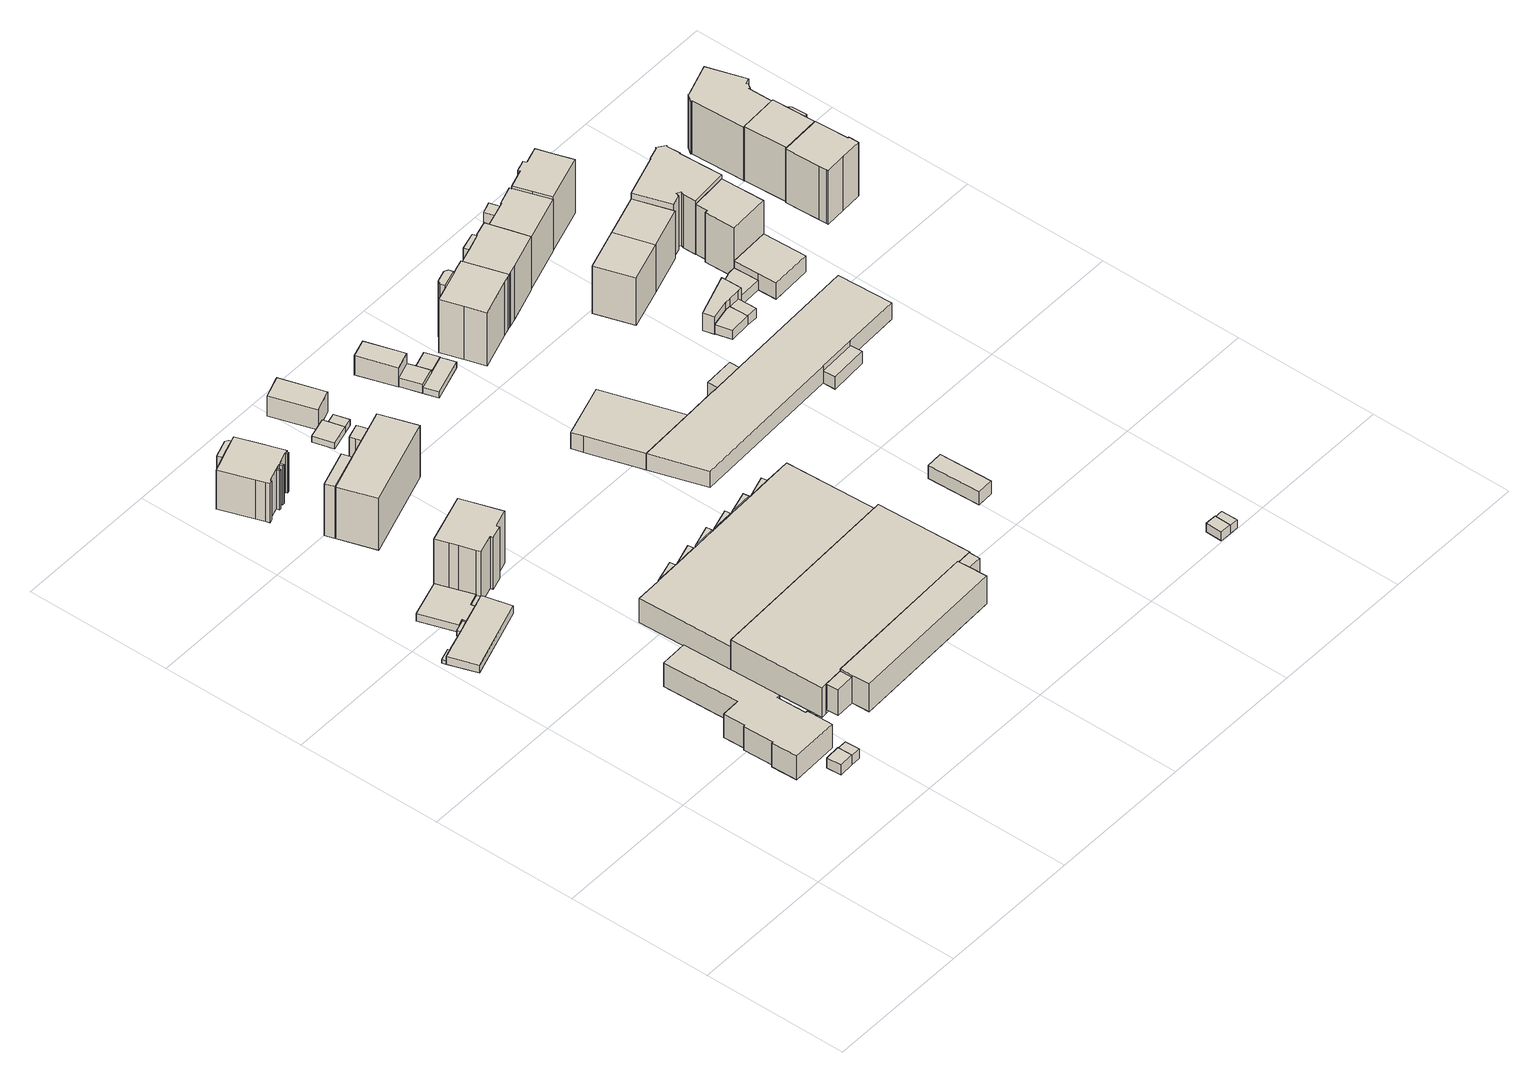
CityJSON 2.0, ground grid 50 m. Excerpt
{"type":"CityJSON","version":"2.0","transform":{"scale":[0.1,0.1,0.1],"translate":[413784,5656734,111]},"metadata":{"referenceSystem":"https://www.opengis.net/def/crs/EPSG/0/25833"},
"CityObjects":{
"building1":{"type":"Building","attributes":{"Dachtyp_tdc":"tdcHipAndGableRoof","Gemeindeschluessel":14612000,"Dachneigung":35.38,"QualitaetDacherkennung":92,"Geometrietyp2DReferenz":"3000","measuredHeight":4.83,"function":"31001_2000","roofType":"5000"},"geometry":[{"type":"Solid","lod":"1","boundaries":[[[[0,1,2,3]],[[4,5,6,7]],[[3,5,4,0]],[[2,6,5,3]],[[1,7,6,2]],[[0,4,7,1]]]]}]},
"building2":{"type":"Building","attributes":{"Dachtyp_tdc":"tdcHipRoof","Gemeindeschluessel":14612000,"Dachneigung":35.27,"QualitaetDacherkennung":67,"Geometrietyp2DReferenz":"3000","measuredHeight":4.49,"function":"31001_2000","roofType":"3200"},"geometry":[{"type":"Solid","lod":"1","boundaries":[[[[8,9,10,11]],[[12,13,14,15]],[[11,13,12,8]],[[10,14,13,11]],[[9,15,14,10]],[[8,12,15,9]]]]}]},
"building3":{"type":"Building","attributes":{"Dachtyp_tdc":"tdcFreeFormRoof","Gemeindeschluessel":14612000,"Dachneigung":10.75,"QualitaetDacherkennung":71,"Geometrietyp2DReferenz":"3000","measuredHeight":10.16,"function":"31001_2000","roofType":"5000"},"geometry":[{"type":"Solid","lod":"1","boundaries":[[[[16,17,18,19,20,21,22,23,24,25,26,27,28,29]],[[30,31,32,33,34,35,36,37,38,39,40,41,42,43]],[[29,31,30,16]],[[28,32,31,29]],[[27,33,32,28]],[[26,34,33,27]],[[25,35,34,26]],[[24,36,35,25]],[[23,37,36,24]],[[22,38,37,23]],[[21,39,38,22]],[[20,40,39,21]],[[19,41,40,20]],[[18,42,41,19]],[[17,43,42,18]],[[16,30,43,17]]]]}]},
"building4":{"type":"Building","attributes":{"Gemeindeschluessel":14612000,"Geometrietyp2DReferenz":"3000","function":"31001_9998","roofType":"9999"},"children":["building4-1","building4-2","building4-3","building4-4"]},
"building4-1":{"type":"BuildingPart","attributes":{"Dachtyp_tdc":"tdcFreeFormRoof","Dachneigung":72.22,"QualitaetDacherkennung":18,"Geometrietyp2DReferenz":"3000","measuredHeight":2.54,"roofType":"5000"},"parents":["building4"],"geometry":[{"type":"Solid","lod":"1","boundaries":[[[[44,45,46,47]],[[48,49,50,51]],[[47,49,48,44]],[[46,50,49,47]],[[45,51,50,46]],[[44,48,51,45]]]]}]},
"building4-2":{"type":"BuildingPart","attributes":{"Dachtyp_tdc":"tdcGableRoof","Dachneigung":16.95,"QualitaetDacherkennung":15,"Geometrietyp2DReferenz":"3000","measuredHeight":3,"roofType":"3100"},"parents":["building4"],"geometry":[{"type":"Solid","lod":"1","boundaries":[[[[52,53,54,55,56,57]],[[58,59,60,61,62,63]],[[57,59,58,52]],[[56,60,59,57]],[[55,61,60,56]],[[54,62,61,55]],[[53,63,62,54]],[[52,58,63,53]]]]}]},
"building4-3":{"type":"BuildingPart","attributes":{"Dachtyp_tdc":"tdcGableRoof","Dachneigung":52.43,"QualitaetDacherkennung":15,"Geometrietyp2DReferenz":"3000","measuredHeight":3.85,"roofType":"3100"},"parents":["building4"],"geometry":[{"type":"Solid","lod":"1","boundaries":[[[[64,65,66,67,68]],[[69,70,71,72,73]],[[68,70,69,64]],[[67,71,70,68]],[[66,72,71,67]],[[65,73,72,66]],[[64,69,73,65]]]]}]},
"building4-4":{"type":"BuildingPart","attributes":{"Dachtyp_tdc":"tdcPolyFlatRoof","Dachneigung":0,"QualitaetDacherkennung":11,"Geometrietyp2DReferenz":"3000","measuredHeight":3.01,"roofType":"1000"},"parents":["building4"],"geometry":[{"type":"Solid","lod":"1","boundaries":[[[[74,75,76,77,78,79,80,81,82]],[[72,59,63,83,84,85,48,51,73]],[[81,59,72,82]],[[80,63,59,81]],[[79,83,63,80]],[[78,84,83,79]],[[77,85,84,78]],[[76,48,85,77]],[[75,51,48,76]],[[74,73,51,75]],[[82,72,73,74]]]]}]},
"building5":{"type":"Building","attributes":{"Dachtyp_tdc":"tdcPolyFlatRoof","Gemeindeschluessel":14612000,"Dachneigung":0,"QualitaetDacherkennung":17,"Geometrietyp2DReferenz":"3000","measuredHeight":3,"function":"31001_9998","roofType":"1000"},"geometry":[{"type":"Solid","lod":"1","boundaries":[[[[86,87,88,89,90,91,92,93,94]],[[95,96,97,98,99,100,101,102,103]],[[94,96,95,86]],[[93,97,96,94]],[[92,98,97,93]],[[91,99,98,92]],[[90,100,99,91]],[[89,101,100,90]],[[88,102,101,89]],[[87,103,102,88]],[[86,95,103,87]]]]}]},
"building6":{"type":"Building","attributes":{"Dachtyp_tdc":"tdcCutGableRoof","Gemeindeschluessel":14612000,"Dachneigung":11.65,"QualitaetDacherkennung":54,"Geometrietyp2DReferenz":"3000","measuredHeight":22.18,"function":"31001_9998","roofType":"9999"},"geometry":[{"type":"Solid","lod":"1","boundaries":[[[[104,105,106,107,108,109,110,111,112,113,114,115,116,117]],[[101,118,119,120,121,122,123,124,125,126,127,102,128,129]],[[117,118,101,104]],[[116,119,118,117]],[[115,120,119,116]],[[114,121,120,115]],[[113,122,121,114]],[[112,123,122,113]],[[111,124,123,112]],[[110,125,124,111]],[[109,126,125,110]],[[108,127,126,109]],[[107,102,127,108]],[[106,128,102,107]],[[105,129,128,106]],[[104,101,129,105]]]]}]},
"building7":{"type":"Building","attributes":{"Dachtyp_tdc":"tdcGableRoof","Gemeindeschluessel":14612000,"Dachneigung":11.37,"QualitaetDacherkennung":91,"Geometrietyp2DReferenz":"3000","measuredHeight":16.26,"function":"31001_9998","roofType":"3100"},"geometry":[{"type":"Solid","lod":"1","boundaries":[[[[130,131,132,133,134,135,136,137,138,139,140,141,142,143,144,145,146,147,148,149,150,151,152,153,154]],[[155,156,157,158,159,160,161,162,163,164,165,166,167,168,169,170,171,172,173,174,175,176,177,178,179]],[[154,156,155,130]],[[153,157,156,154]],[[152,158,157,153]],[[151,159,158,152]],[[150,160,159,151]],[[149,161,160,150]],[[148,162,161,149]],[[147,163,162,148]],[[146,164,163,147]],[[145,165,164,146]],[[144,166,165,145]],[[143,167,166,144]],[[142,168,167,143]],[[141,169,168,142]],[[140,170,169,141]],[[139,171,170,140]],[[138,172,171,139]],[[137,173,172,138]],[[136,174,173,137]],[[135,175,174,136]],[[134,176,175,135]],[[133,177,176,134]],[[132,178,177,133]],[[131,179,178,132]],[[130,155,179,131]]]]}]},
"building8":{"type":"Building","attributes":{"Dachtyp_tdc":"tdcPolyFlatRoof","Gemeindeschluessel":14612000,"Dachneigung":0,"QualitaetDacherkennung":59,"Geometrietyp2DReferenz":"3000","measuredHeight":6.33,"function":"31001_9998","roofType":"1000"},"geometry":[{"type":"Solid","lod":"1","boundaries":[[[[180,181,182,183,184,185,186]],[[165,164,187,188,189,190,191]],[[186,164,165,180]],[[185,187,164,186]],[[184,188,187,185]],[[183,189,188,184]],[[182,190,189,183]],[[181,191,190,182]],[[180,165,191,181]]]]}]},
"building9":{"type":"Building","attributes":{"Gemeindeschluessel":14612000,"Geometrietyp2DReferenz":"3000","function":"31001_9998","roofType":"9999"},"children":["building9-1","building9-2","building9-3"]},
"building9-1":{"type":"BuildingPart","attributes":{"Dachtyp_tdc":"tdcGableRoof","Dachneigung":52.91,"QualitaetDacherkennung":18,"Geometrietyp2DReferenz":"3000","measuredHeight":20.61,"roofType":"3100"},"parents":["building9"],"geometry":[{"type":"Solid","lod":"1","boundaries":[[[[192,193,194,195,196,197]],[[198,199,200,201,202,203]],[[197,199,198,192]],[[196,200,199,197]],[[195,201,200,196]],[[194,202,201,195]],[[193,203,202,194]],[[192,198,203,193]]]]}]},
"building9-2":{"type":"BuildingPart","attributes":{"Dachtyp_tdc":"tdcGableRoof","Dachneigung":28.45,"QualitaetDacherkennung":61,"Geometrietyp2DReferenz":"3000","measuredHeight":22.49,"roofType":"3100"},"parents":["building9"],"geometry":[{"type":"Solid","lod":"1","boundaries":[[[[204,205,206,207]],[[208,209,210,211]],[[207,209,208,204]],[[206,210,209,207]],[[205,211,210,206]],[[204,208,211,205]]]]}]},
"building9-3":{"type":"BuildingPart","attributes":{"Dachtyp_tdc":"tdcHipAndGableRoof","Dachneigung":28.52,"QualitaetDacherkennung":67,"Geometrietyp2DReferenz":"3000","measuredHeight":22.49,"roofType":"5000"},"parents":["building9"],"geometry":[{"type":"Solid","lod":"1","boundaries":[[[[212,213,214,215,216,217,218,219]],[[203,220,221,222,223,208,211,198]],[[218,220,203,219]],[[217,221,220,218]],[[216,222,221,217]],[[215,223,222,216]],[[214,208,223,215]],[[213,211,208,214]],[[212,198,211,213]],[[219,203,198,212]]]]}]},
"building10":{"type":"Building","attributes":{"Gemeindeschluessel":14612000,"Geometrietyp2DReferenz":"3000","function":"31001_2000","roofType":"9999"},"children":["building10-1","building10-2","building10-3"]},
"building10-1":{"type":"BuildingPart","attributes":{"Dachtyp_tdc":"tdcPolyFlatRoof","Dachneigung":9.7,"QualitaetDacherkennung":65,"Geometrietyp2DReferenz":"3000","measuredHeight":10.49,"roofType":"2100"},"parents":["building10"],"geometry":[{"type":"Solid","lod":"1","boundaries":[[[[224,225,226,227]],[[228,229,230,231]],[[227,229,228,224]],[[226,230,229,227]],[[225,231,230,226]],[[224,228,231,225]]]]}]},
"building10-2":{"type":"BuildingPart","attributes":{"Dachtyp_tdc":"tdcPolyFlatRoof","Dachneigung":0,"QualitaetDacherkennung":52,"Geometrietyp2DReferenz":"3000","measuredHeight":10.83,"roofType":"1000"},"parents":["building10"],"geometry":[{"type":"Solid","lod":"1","boundaries":[[[[232,233,234,235,236,237]],[[230,238,239,240,241,231]],[[236,238,230,237]],[[235,239,238,236]],[[234,240,239,235]],[[233,241,240,234]],[[232,231,241,233]],[[237,230,231,232]]]]}]},
"building10-3":{"type":"BuildingPart","attributes":{"Dachtyp_tdc":"tdcPolyFlatRoof","Dachneigung":11.5,"QualitaetDacherkennung":61,"Geometrietyp2DReferenz":"3000","measuredHeight":10.57,"roofType":"2100"},"parents":["building10"],"geometry":[{"type":"Solid","lod":"1","boundaries":[[[[242,243,244,245]],[[246,241,240,247]],[[245,241,246,242]],[[244,240,241,245]],[[243,247,240,244]],[[242,246,247,243]]]]}]},
"building11":{"type":"Building","attributes":{"Dachtyp_tdc":"tdcPolyFlatRoof","Gemeindeschluessel":14612000,"Dachneigung":0,"QualitaetDacherkennung":93,"Geometrietyp2DReferenz":"3000","measuredHeight":11.64,"function":"31001_2000","roofType":"1000"},"geometry":[{"type":"Solid","lod":"1","boundaries":[[[[248,249,250,251,242,245,225,224]],[[252,253,254,255,256,257,258,259]],[[224,253,252,248]],[[225,254,253,224]],[[245,255,254,225]],[[242,256,255,245]],[[251,257,256,242]],[[250,258,257,251]],[[249,259,258,250]],[[248,252,259,249]]]]}]},
"building12":{"type":"Building","attributes":{"Gemeindeschluessel":14612000,"Geometrietyp2DReferenz":"3000","function":"31001_2000","roofType":"9999"},"children":["building12-1","building12-2","building12-3","building12-4","building12-5","building12-6","building12-7"]},
"building12-1":{"type":"BuildingPart","attributes":{"Dachtyp_tdc":"tdcPolyFlatRoof","Dachneigung":0,"QualitaetDacherkennung":89,"Geometrietyp2DReferenz":"3000","measuredHeight":9.49,"roofType":"1000"},"parents":["building12"],"geometry":[{"type":"Solid","lod":"1","boundaries":[[[[260,261,262,263,264,265,266,267,268,269,270,271,272,273,274,275,276,277,278]],[[279,280,281,282,283,284,285,286,287,288,289,290,291,292,293,294,295,296,297]],[[278,279,297,260]],[[277,280,279,278]],[[276,281,280,277]],[[275,282,281,276]],[[274,283,282,275]],[[273,284,283,274]],[[272,285,284,273]],[[271,286,285,272]],[[270,287,286,271]],[[269,288,287,270]],[[268,289,288,269]],[[267,290,289,268]],[[266,291,290,267]],[[265,292,291,266]],[[264,293,292,265]],[[263,294,293,264]],[[262,295,294,263]],[[261,296,295,262]],[[260,297,296,261]]]]}]},
"building12-2":{"type":"BuildingPart","attributes":{"Dachtyp_tdc":"tdcPolyFlatRoof","Dachneigung":0,"QualitaetDacherkennung":43,"Geometrietyp2DReferenz":"3000","measuredHeight":9.54,"roofType":"1000"},"parents":["building12"],"geometry":[{"type":"Solid","lod":"1","boundaries":[[[[298,299,300]],[[295,301,296]],[[300,301,295,298]],[[299,296,301,300]],[[298,295,296,299]]]]}]},
"building12-3":{"type":"BuildingPart","attributes":{"Dachtyp_tdc":"tdcFreeFormRoof","Dachneigung":44.78,"QualitaetDacherkennung":20,"Geometrietyp2DReferenz":"3000","measuredHeight":10.39,"roofType":"5000"},"parents":["building12"],"geometry":[{"type":"Solid","lod":"1","boundaries":[[[[302,303,304]],[[305,287,286]],[[304,305,286,302]],[[303,287,305,304]],[[302,286,287,303]]]]}]},
"building12-4":{"type":"BuildingPart","attributes":{"Dachtyp_tdc":"tdcPolyFlatRoof","Dachneigung":0,"QualitaetDacherkennung":41,"Geometrietyp2DReferenz":"3000","measuredHeight":9.54,"roofType":"1000"},"parents":["building12"],"geometry":[{"type":"Solid","lod":"1","boundaries":[[[[306,307,308]],[[297,309,279]],[[307,309,297,308]],[[306,279,309,307]],[[308,297,279,306]]]]}]},
"building12-5":{"type":"BuildingPart","attributes":{"Dachtyp_tdc":"tdcFreeFormRoof","Dachneigung":48.42,"QualitaetDacherkennung":23,"Geometrietyp2DReferenz":"3000","measuredHeight":10.38,"roofType":"5000"},"parents":["building12"],"geometry":[{"type":"Solid","lod":"1","boundaries":[[[[310,311,312]],[[284,313,285]],[[312,313,284,310]],[[311,285,313,312]],[[310,284,285,311]]]]}]},
"building12-6":{"type":"BuildingPart","attributes":{"Dachtyp_tdc":"tdcFreeFormRoof","Dachneigung":62.34,"QualitaetDacherkennung":27,"Geometrietyp2DReferenz":"3000","measuredHeight":10.38,"roofType":"5000"},"parents":["building12"],"geometry":[{"type":"Solid","lod":"1","boundaries":[[[[314,315,316]],[[317,289,288]],[[316,317,288,314]],[[315,289,317,316]],[[314,288,289,315]]]]}]},
"building12-7":{"type":"BuildingPart","attributes":{"Dachtyp_tdc":"tdcFreeFormRoof","Dachneigung":44.6,"QualitaetDacherkennung":16,"Geometrietyp2DReferenz":"3000","measuredHeight":10.36,"roofType":"5000"},"parents":["building12"],"geometry":[{"type":"Solid","lod":"1","boundaries":[[[[318,319,320]],[[282,281,321]],[[320,281,282,318]],[[319,321,281,320]],[[318,282,321,319]]]]}]},
"building13":{"type":"Building","attributes":{"Dachtyp_tdc":"tdcPolyFlatRoof","Gemeindeschluessel":14612000,"Dachneigung":0,"QualitaetDacherkennung":82,"Geometrietyp2DReferenz":"3000","measuredHeight":2.45,"function":"31001_9998","roofType":"1000"},"geometry":[{"type":"Solid","lod":"1","boundaries":[[[[322,323,324,325,326]],[[327,328,329,330,331]],[[326,328,327,322]],[[325,329,328,326]],[[324,330,329,325]],[[323,331,330,324]],[[322,327,331,323]]]]}]},
"building14":{"type":"Building","attributes":{"Dachtyp_tdc":"tdcPolyFlatRoof","Gemeindeschluessel":14612000,"Dachneigung":0,"QualitaetDacherkennung":94,"Geometrietyp2DReferenz":"3000","measuredHeight":2.28,"function":"31001_9998","roofType":"1000"},"geometry":[{"type":"Solid","lod":"1","boundaries":[[[[332,333,334,335]],[[336,337,338,339]],[[335,337,336,332]],[[334,338,337,335]],[[333,339,338,334]],[[332,336,339,333]]]]}]},
"building15":{"type":"Building","attributes":{"Dachtyp_tdc":"tdcGableRoof","Gemeindeschluessel":14612000,"Dachneigung":10.91,"QualitaetDacherkennung":74,"Geometrietyp2DReferenz":"3000","measuredHeight":2.48,"function":"31001_9998","roofType":"3100"},"geometry":[{"type":"Solid","lod":"1","boundaries":[[[[340,341,342,343]],[[344,345,346,347]],[[343,345,344,340]],[[342,346,345,343]],[[341,347,346,342]],[[340,344,347,341]]]]}]},
"building16":{"type":"Building","attributes":{"Dachtyp_tdc":"tdcPolyFlatRoof","Gemeindeschluessel":14612000,"Dachneigung":3.79,"QualitaetDacherkennung":88,"Geometrietyp2DReferenz":"3000","measuredHeight":8.17,"function":"31001_9998","roofType":"2100"},"geometry":[{"type":"Solid","lod":"1","boundaries":[[[[348,349,350,351,352,353]],[[354,355,356,357,358,359]],[[353,355,354,348]],[[352,356,355,353]],[[351,357,356,352]],[[350,358,357,351]],[[349,359,358,350]],[[348,354,359,349]]]]}]},
"building17":{"type":"Building","attributes":{"Dachtyp_tdc":"tdcPolyFlatRoof","Gemeindeschluessel":14612000,"Dachneigung":15.42,"QualitaetDacherkennung":82,"Geometrietyp2DReferenz":"3000","measuredHeight":8.48,"function":"31001_9998","roofType":"2100"},"geometry":[{"type":"Solid","lod":"1","boundaries":[[[[360,361,362,363]],[[364,365,366,367]],[[363,365,364,360]],[[362,366,365,363]],[[361,367,366,362]],[[360,364,367,361]]]]}]},
"building18":{"type":"Building","attributes":{"Dachtyp_tdc":"tdcPolyFlatRoof","Gemeindeschluessel":14612000,"Dachneigung":0,"QualitaetDacherkennung":81,"Geometrietyp2DReferenz":"3000","measuredHeight":3.42,"function":"31001_9998","roofType":"1000"},"geometry":[{"type":"Solid","lod":"1","boundaries":[[[[368,369,370,371,372,373]],[[374,375,376,377,378,379]],[[373,375,374,368]],[[372,376,375,373]],[[371,377,376,372]],[[370,378,377,371]],[[369,379,378,370]],[[368,374,379,369]]]]}]},
"building19":{"type":"Building","attributes":{"Dachtyp_tdc":"tdcPolyFlatRoof","Gemeindeschluessel":14612000,"Dachneigung":3.03,"QualitaetDacherkennung":84,"Geometrietyp2DReferenz":"3000","measuredHeight":2.51,"function":"31001_9998","roofType":"2100"},"geometry":[{"type":"Solid","lod":"1","boundaries":[[[[380,381,382,383,384]],[[385,375,374,386,387]],[[384,375,385,380]],[[383,374,375,384]],[[382,386,374,383]],[[381,387,386,382]],[[380,385,387,381]]]]}]},
"building20":{"type":"Building","attributes":{"Dachtyp_tdc":"tdcPolyFlatRoof","Gemeindeschluessel":14612000,"Dachneigung":15.51,"QualitaetDacherkennung":53,"Geometrietyp2DReferenz":"3000","measuredHeight":3.68,"function":"31001_9998","roofType":"2100"},"geometry":[{"type":"Solid","lod":"1","boundaries":[[[[388,389,390,391]],[[392,393,394,395]],[[391,393,392,388]],[[390,394,393,391]],[[389,395,394,390]],[[388,392,395,389]]]]}]},
"building21":{"type":"Building","attributes":{"Dachtyp_tdc":"tdcPolyFlatRoof","Gemeindeschluessel":14612000,"Dachneigung":4.67,"QualitaetDacherkennung":90,"Geometrietyp2DReferenz":"3000","measuredHeight":5.27,"function":"31001_2000","roofType":"2100"},"geometry":[{"type":"Solid","lod":"1","boundaries":[[[[396,397,398,399]],[[400,401,402,403]],[[399,401,400,396]],[[398,402,401,399]],[[397,403,402,398]],[[396,400,403,397]]]]}]},
"building22":{"type":"Building","attributes":{"Gemeindeschluessel":14612000,"Geometrietyp2DReferenz":"3000","function":"31001_9998","roofType":"9999"},"children":["building22-1","building22-2"]},
"building22-1":{"type":"BuildingPart","attributes":{"Dachtyp_tdc":"tdcPolyFlatRoof","Dachneigung":22.06,"QualitaetDacherkennung":46,"Geometrietyp2DReferenz":"3000","measuredHeight":22.31,"roofType":"2100"},"parents":["building22"],"geometry":[{"type":"Solid","lod":"1","boundaries":[[[[404,405,406,407,408,409]],[[410,411,412,413,414,415]],[[409,411,410,404]],[[408,412,411,409]],[[407,413,412,408]],[[406,414,413,407]],[[405,415,414,406]],[[404,410,415,405]]]]}]},
"building22-2":{"type":"BuildingPart","attributes":{"Dachtyp_tdc":"tdcGableRoof","Dachneigung":16.58,"QualitaetDacherkennung":57,"Geometrietyp2DReferenz":"3000","measuredHeight":23.01,"roofType":"3100"},"parents":["building22"],"geometry":[{"type":"Solid","lod":"1","boundaries":[[[[416,417,418,419,420,421,422,423,424,425,426,427,428,429]],[[430,431,432,433,434,410,415,435,436,437,438,439,440,441]],[[429,431,430,416]],[[428,432,431,429]],[[427,433,432,428]],[[426,434,433,427]],[[425,410,434,426]],[[424,415,410,425]],[[423,435,415,424]],[[422,436,435,423]],[[421,437,436,422]],[[420,438,437,421]],[[419,439,438,420]],[[418,440,439,419]],[[417,441,440,418]],[[416,430,441,417]]]]}]},
"building23":{"type":"Building","attributes":{"Dachtyp_tdc":"tdcPolyFlatRoof","Gemeindeschluessel":14612000,"Dachneigung":4.14,"QualitaetDacherkennung":96,"Geometrietyp2DReferenz":"3000","measuredHeight":3.6,"function":"31001_2000","roofType":"2100"},"geometry":[{"type":"Solid","lod":"1","boundaries":[[[[442,443,444,445]],[[446,447,448,449]],[[445,447,446,442]],[[444,448,447,445]],[[443,449,448,444]],[[442,446,449,443]]]]}]},
"building24":{"type":"Building","attributes":{"Gemeindeschluessel":14612000,"Geometrietyp2DReferenz":"3000","function":"31001_2000","roofType":"9999"},"children":["building24-1","building24-2","building24-3","building24-4"]},
"building24-1":{"type":"BuildingPart","attributes":{"Dachtyp_tdc":"tdcPolyFlatRoof","Dachneigung":5.07,"QualitaetDacherkennung":83,"Geometrietyp2DReferenz":"3000","measuredHeight":7.37,"roofType":"2100"},"parents":["building24"],"geometry":[{"type":"Solid","lod":"1","boundaries":[[[[450,451,452,453,454,455,456,457,458,459,460]],[[461,462,463,464,465,466,467,468,469,470,471]],[[459,462,461,460]],[[458,463,462,459]],[[457,464,463,458]],[[456,465,464,457]],[[455,466,465,456]],[[454,467,466,455]],[[453,468,467,454]],[[452,469,468,453]],[[451,470,469,452]],[[450,471,470,451]],[[460,461,471,450]]]]}]},
"building24-2":{"type":"BuildingPart","attributes":{"Dachtyp_tdc":"tdcPolyFlatRoof","Dachneigung":4.68,"QualitaetDacherkennung":81,"Geometrietyp2DReferenz":"3000","measuredHeight":5.46,"roofType":"2100"},"parents":["building24"],"geometry":[{"type":"Solid","lod":"1","boundaries":[[[[472,473,474,475,476,477]],[[461,471,470,478,479,480]],[[476,471,461,477]],[[475,470,471,476]],[[474,478,470,475]],[[473,479,478,474]],[[472,480,479,473]],[[477,461,480,472]]]]}]},
"building24-3":{"type":"BuildingPart","attributes":{"Dachtyp_tdc":"tdcPolyFlatRoof","Dachneigung":3.71,"QualitaetDacherkennung":70,"Geometrietyp2DReferenz":"3000","measuredHeight":4.95,"roofType":"2100"},"parents":["building24"],"geometry":[{"type":"Solid","lod":"1","boundaries":[[[[481,482,483,484,485]],[[486,466,465,464,487]],[[485,466,486,481]],[[484,465,466,485]],[[483,464,465,484]],[[482,487,464,483]],[[481,486,487,482]]]]}]},
"building24-4":{"type":"BuildingPart","attributes":{"Dachtyp_tdc":"tdcPolyFlatRoof","Dachneigung":5.09,"QualitaetDacherkennung":93,"Geometrietyp2DReferenz":"3000","measuredHeight":7.39,"roofType":"2100"},"parents":["building24"],"geometry":[{"type":"Solid","lod":"1","boundaries":[[[[488,489,490,453,452,491]],[[492,493,469,468,494,495]],[[491,493,492,488]],[[452,469,493,491]],[[453,468,469,452]],[[490,494,468,453]],[[489,495,494,490]],[[488,492,495,489]]]]}]},
"building25":{"type":"Building","attributes":{"Dachtyp_tdc":"tdcPolyFlatRoof","Gemeindeschluessel":14612000,"Dachneigung":3.9,"QualitaetDacherkennung":98,"Geometrietyp2DReferenz":"3000","measuredHeight":3.33,"function":"31001_2000","roofType":"2100"},"geometry":[{"type":"Solid","lod":"1","boundaries":[[[[496,497,498,499]],[[500,446,449,501]],[[499,446,500,496]],[[498,449,446,499]],[[497,501,449,498]],[[496,500,501,497]]]]}]},
"building26":{"type":"Building","attributes":{"Gemeindeschluessel":14612000,"Geometrietyp2DReferenz":"3000","function":"31001_9998","roofType":"9999"},"children":["building26-1","building26-2"]},
"building26-1":{"type":"BuildingPart","attributes":{"Dachtyp_tdc":"tdcGableRoof","Dachneigung":30.26,"QualitaetDacherkennung":76,"Geometrietyp2DReferenz":"3000","measuredHeight":23.21,"roofType":"3100"},"parents":["building26"],"geometry":[{"type":"Solid","lod":"1","boundaries":[[[[502,503,420,504,418,505,506,507,508,509,510,511,512,513,514,515]],[[516,517,518,519,520,521,522,523,524,525,526,527,440,528,438,529]],[[515,517,516,502]],[[514,518,517,515]],[[513,519,518,514]],[[512,520,519,513]],[[511,521,520,512]],[[510,522,521,511]],[[509,523,522,510]],[[508,524,523,509]],[[507,525,524,508]],[[506,526,525,507]],[[505,527,526,506]],[[418,440,527,505]],[[504,528,440,418]],[[420,438,528,504]],[[503,529,438,420]],[[502,516,529,503]]]]}]},
"building26-2":{"type":"BuildingPart","attributes":{"Dachtyp_tdc":"tdcPolyFlatRoof","Dachneigung":49.01,"QualitaetDacherkennung":55,"Geometrietyp2DReferenz":"3000","measuredHeight":21.65,"roofType":"2100"},"parents":["building26"],"geometry":[{"type":"Solid","lod":"1","boundaries":[[[[530,531,532,533,534]],[[518,517,535,536,519]],[[534,517,518,530]],[[533,535,517,534]],[[532,536,535,533]],[[531,519,536,532]],[[530,518,519,531]]]]}]},
"building27":{"type":"Building","attributes":{"Dachtyp_tdc":"tdcGableRoof","Gemeindeschluessel":14612000,"Dachneigung":34.28,"QualitaetDacherkennung":84,"Geometrietyp2DReferenz":"3000","measuredHeight":21.14,"function":"31001_9998","roofType":"3100"},"geometry":[{"type":"Solid","lod":"1","boundaries":[[[[537,538,539,540]],[[541,542,543,544]],[[540,542,541,537]],[[539,543,542,540]],[[538,544,543,539]],[[537,541,544,538]]]]}]},
"building28":{"type":"Building","attributes":{"Dachtyp_tdc":"tdcPolyFlatRoof","Gemeindeschluessel":14612000,"Dachneigung":0,"QualitaetDacherkennung":71,"Geometrietyp2DReferenz":"3000","measuredHeight":3.73,"function":"31001_9998","roofType":"1000"},"geometry":[{"type":"Solid","lod":"1","boundaries":[[[[545,546,547,548,549]],[[550,551,552,553,554]],[[549,551,550,545]],[[548,552,551,549]],[[547,553,552,548]],[[546,554,553,547]],[[545,550,554,546]]]]}]},
"building29":{"type":"Building","attributes":{"Gemeindeschluessel":14612000,"Geometrietyp2DReferenz":"3000","function":"31001_9998","roofType":"9999"},"children":["building29-1","building29-2"]},
"building29-1":{"type":"BuildingPart","attributes":{"Dachtyp_tdc":"tdcPolyFlatRoof","Dachneigung":13.25,"QualitaetDacherkennung":43,"Geometrietyp2DReferenz":"3000","measuredHeight":19.59,"roofType":"2100"},"parents":["building29"],"geometry":[{"type":"Solid","lod":"1","boundaries":[[[[555,556,557,558,559]],[[560,561,562,563,564]],[[559,561,560,555]],[[558,562,561,559]],[[557,563,562,558]],[[556,564,563,557]],[[555,560,564,556]]]]}]},
"building29-2":{"type":"BuildingPart","attributes":{"Dachtyp_tdc":"tdcGableRoof","Dachneigung":29.83,"QualitaetDacherkennung":75,"Geometrietyp2DReferenz":"3000","measuredHeight":22.34,"roofType":"3100"},"parents":["building29"],"geometry":[{"type":"Solid","lod":"1","boundaries":[[[[565,566,567,568,569,570,571,572,573,574,575]],[[562,561,576,577,578,579,580,581,582,583,563]],[[575,561,562,565]],[[574,576,561,575]],[[573,577,576,574]],[[572,578,577,573]],[[571,579,578,572]],[[570,580,579,571]],[[569,581,580,570]],[[568,582,581,569]],[[567,583,582,568]],[[566,563,583,567]],[[565,562,563,566]]]]}]},
"building30":{"type":"Building","attributes":{"Dachtyp_tdc":"tdcPolyFlatRoof","Gemeindeschluessel":14612000,"Dachneigung":4.2,"QualitaetDacherkennung":78,"Geometrietyp2DReferenz":"3000","measuredHeight":7.15,"function":"31001_9998","roofType":"2100"},"geometry":[{"type":"Solid","lod":"1","boundaries":[[[[584,585,586,587,588,589,590]],[[591,592,593,594,595,596,597]],[[590,592,591,584]],[[589,593,592,590]],[[588,594,593,589]],[[587,595,594,588]],[[586,596,595,587]],[[585,597,596,586]],[[584,591,597,585]]]]}]},
"building31":{"type":"Building","attributes":{"Dachtyp_tdc":"tdcPolyFlatRoof","Gemeindeschluessel":14612000,"Dachneigung":0,"QualitaetDacherkennung":74,"Geometrietyp2DReferenz":"3000","measuredHeight":3.71,"function":"31001_9998","roofType":"1000"},"geometry":[{"type":"Solid","lod":"1","boundaries":[[[[547,546,598,599]],[[553,600,601,554]],[[599,600,553,547]],[[598,601,600,599]],[[546,554,601,598]],[[547,553,554,546]]]]}]},
"building32":{"type":"Building","attributes":{"Dachtyp_tdc":"tdcFreeFormRoof","Gemeindeschluessel":14612000,"Dachneigung":35.52,"QualitaetDacherkennung":86,"Geometrietyp2DReferenz":"3000","measuredHeight":21.21,"function":"31001_9998","roofType":"5000"},"geometry":[{"type":"Solid","lod":"1","boundaries":[[[[602,603,604,605,606]],[[607,608,609,610,611]],[[606,608,607,602]],[[605,609,608,606]],[[604,610,609,605]],[[603,611,610,604]],[[602,607,611,603]]]]}]},
"building33":{"type":"Building","attributes":{"Dachtyp_tdc":"tdcPolyFlatRoof","Gemeindeschluessel":14612000,"Dachneigung":0,"QualitaetDacherkennung":63,"Geometrietyp2DReferenz":"3000","measuredHeight":3.79,"function":"31001_9998","roofType":"1000"},"geometry":[{"type":"Solid","lod":"1","boundaries":[[[[612,613,614,615,616]],[[596,595,617,618,619]],[[616,595,596,612]],[[615,617,595,616]],[[614,618,617,615]],[[613,619,618,614]],[[612,596,619,613]]]]}]},
"building34":{"type":"Building","attributes":{"Dachtyp_tdc":"tdcGableRoof","Gemeindeschluessel":14612000,"Dachneigung":31.06,"QualitaetDacherkennung":78,"Geometrietyp2DReferenz":"3000","measuredHeight":23.28,"function":"31001_9998","roofType":"3100"},"geometry":[{"type":"Solid","lod":"1","boundaries":[[[[620,621,622,623,624,625,626,627,628,629,630,631,632]],[[633,634,635,636,637,638,639,640,641,642,643,644,645]],[[632,634,633,620]],[[631,635,634,632]],[[630,636,635,631]],[[629,637,636,630]],[[628,638,637,629]],[[627,639,638,628]],[[626,640,639,627]],[[625,641,640,626]],[[624,642,641,625]],[[623,643,642,624]],[[622,644,643,623]],[[621,645,644,622]],[[620,633,645,621]]]]}]},
"building35":{"type":"Building","attributes":{"Dachtyp_tdc":"tdcCutGableRoof","Gemeindeschluessel":14612000,"Dachneigung":0.109,"QualitaetDacherkennung":93,"Geometrietyp2DReferenz":"3000","measuredHeight":7.62,"function":"31001_9998","roofType":"9999"},"geometry":[{"type":"Solid","lod":"1","boundaries":[[[[646,647,648,649,650]],[[651,652,653,654,655]],[[650,652,651,646]],[[649,653,652,650]],[[648,654,653,649]],[[647,655,654,648]],[[646,651,655,647]]]]}]},
"building36":{"type":"Building","attributes":{"Dachtyp_tdc":"tdcFreeFormRoof","Gemeindeschluessel":14612000,"Dachneigung":27.09,"QualitaetDacherkennung":84,"Geometrietyp2DReferenz":"3000","measuredHeight":21.44,"function":"31001_9998","roofType":"5000"},"geometry":[{"type":"Solid","lod":"1","boundaries":[[[[656,657,658,659,660,661]],[[654,662,663,664,665,655]],[[661,662,654,656]],[[660,663,662,661]],[[659,664,663,660]],[[658,665,664,659]],[[657,655,665,658]],[[656,654,655,657]]]]}]},
"building37":{"type":"Building","attributes":{"Dachtyp_tdc":"tdcFreeFormRoof","Gemeindeschluessel":14612000,"Dachneigung":14.25,"QualitaetDacherkennung":31,"Geometrietyp2DReferenz":"3000","measuredHeight":23.38,"function":"31001_9998","roofType":"5000"},"geometry":[{"type":"Solid","lod":"1","boundaries":[[[[666,667,668,669,670,671,672,673,674,675,676,677,678,679,680,681]],[[682,683,684,609,608,685,686,687,688,689,690,691,692,693,694,695]],[[681,683,682,666]],[[680,684,683,681]],[[679,609,684,680]],[[678,608,609,679]],[[677,685,608,678]],[[676,686,685,677]],[[675,687,686,676]],[[674,688,687,675]],[[673,689,688,674]],[[672,690,689,673]],[[671,691,690,672]],[[670,692,691,671]],[[669,693,692,670]],[[668,694,693,669]],[[667,695,694,668]],[[666,682,695,667]]]]}]},
"building38":{"type":"Building","attributes":{"Gemeindeschluessel":14612000,"Geometrietyp2DReferenz":"3000","function":"31001_9998","roofType":"9999"},"children":["building38-1","building38-2"]},
"building38-1":{"type":"BuildingPart","attributes":{"Dachtyp_tdc":"tdcGableRoof","Dachneigung":46.74,"QualitaetDacherkennung":91,"Geometrietyp2DReferenz":"3000","measuredHeight":18.91,"roofType":"3100"},"parents":["building38"],"geometry":[{"type":"Solid","lod":"1","boundaries":[[[[696,697,698,699,700,701,702,703]],[[704,705,706,707,708,709,710,711]],[[703,705,704,696]],[[702,706,705,703]],[[701,707,706,702]],[[700,708,707,701]],[[699,709,708,700]],[[698,710,709,699]],[[697,711,710,698]],[[696,704,711,697]]]]}]},
"building38-2":{"type":"BuildingPart","attributes":{"Dachtyp_tdc":"tdcGableRoof","Dachneigung":34,"QualitaetDacherkennung":83,"Geometrietyp2DReferenz":"3000","measuredHeight":23.56,"roofType":"3100"},"parents":["building38"],"geometry":[{"type":"Solid","lod":"1","boundaries":[[[[712,713,714,715,716,717,718,719,720,721,722,723,724]],[[725,726,727,728,729,707,705,704,730,731,732,733,734]],[[724,726,725,712]],[[723,727,726,724]],[[722,728,727,723]],[[721,729,728,722]],[[720,707,729,721]],[[719,705,707,720]],[[718,704,705,719]],[[717,730,704,718]],[[716,731,730,717]],[[715,732,731,716]],[[714,733,732,715]],[[713,734,733,714]],[[712,725,734,713]]]]}]},
"building39":{"type":"Building","attributes":{"Gemeindeschluessel":14612000,"Geometrietyp2DReferenz":"3000","function":"31001_9998","roofType":"9999"},"children":["building39-1","building39-2"]},
"building39-1":{"type":"BuildingPart","attributes":{"Dachtyp_tdc":"tdcGableRoof","Dachneigung":32.16,"QualitaetDacherkennung":86,"Geometrietyp2DReferenz":"3000","measuredHeight":23.65,"roofType":"3100"},"parents":["building39"],"geometry":[{"type":"Solid","lod":"1","boundaries":[[[[735,736,737,738,739,740]],[[741,742,743,744,745,746]],[[740,742,741,735]],[[739,743,742,740]],[[738,744,743,739]],[[737,745,744,738]],[[736,746,745,737]],[[735,741,746,736]]]]}]},
"building39-2":{"type":"BuildingPart","attributes":{"Dachtyp_tdc":"tdcPolyFlatRoof","Dachneigung":20.65,"QualitaetDacherkennung":84,"Geometrietyp2DReferenz":"3000","measuredHeight":20.87,"roofType":"2100"},"parents":["building39"],"geometry":[{"type":"Solid","lod":"1","boundaries":[[[[747,748,749,750,751,752,753]],[[754,755,756,757,743,742,758]],[[753,755,754,747]],[[752,756,755,753]],[[751,757,756,752]],[[750,743,757,751]],[[749,742,743,750]],[[748,758,742,749]],[[747,754,758,748]]]]}]},
"building40":{"type":"Building","attributes":{"Dachtyp_tdc":"tdcFreeFormRoof","Gemeindeschluessel":14612000,"Dachneigung":16.13,"QualitaetDacherkennung":38,"Geometrietyp2DReferenz":"3000","measuredHeight":22.8,"function":"31001_9998","roofType":"5000"},"geometry":[{"type":"Solid","lod":"1","boundaries":[[[[759,760,761,762,763,764,765,766,767,768,769,770,771]],[[772,773,774,775,776,777,778,779,780,781,782,783,784]],[[771,773,772,759]],[[770,774,773,771]],[[769,775,774,770]],[[768,776,775,769]],[[767,777,776,768]],[[766,778,777,767]],[[765,779,778,766]],[[764,780,779,765]],[[763,781,780,764]],[[762,782,781,763]],[[761,783,782,762]],[[760,784,783,761]],[[759,772,784,760]]]]}]}
},
"vertices":[
[422,221,57],[420,271,57],[367,268,57],[370,218,57],[422,221,18],[370,218,18],[367,268,18],[420,271,18],
[455,272,54],[420,271,54],[422,221,54],[457,222,54],[455,272,17],[457,222,17],[422,221,17],[420,271,17],
[282,506,101],[286,400,101],[280,400,101],[283,311,101],[449,316,101],[446,405,101],[438,405,101],[435,507,101],[446,508,101],[434,852,101],[340,849,101],[350,584,101],[286,582,101],[289,507,101],[282,506,7],[289,507,7],[286,582,7],[350,584,7],[340,849,7],[434,852,7],[446,508,7],[435,507,7],[438,405,7],[446,405,7],[449,316,7],[283,311,7],[280,400,7],[286,400,7],
[9,1381,31],[52,1395,31],[48,1408,31],[4,1394,31],[9,1381,17],[4,1394,17],[48,1408,17],[52,1395,17],
[245,1457,43],[268,1465,43],[263,1478,43],[241,1471,43],[220,1464,43],[224,1450,43],[245,1457,17],[224,1450,17],[220,1464,17],[241,1471,17],[263,1478,17],[268,1465,17],
[118,1431,40],[122,1417,40],[162,1430,40],[158,1444,40],[135,1437,40],[118,1431,17],[135,1437,17],[158,1444,17],[162,1430,17],[122,1417,17],
[122,1417,47],[52,1395,47],[9,1381,47],[42,1285,47],[293,1366,47],[268,1464,47],[268,1465,47],[224,1450,47],[162,1430,47],[268,1464,17],[293,1366,17],[42,1285,17],
[224,1450,46],[220,1464,46],[263,1478,46],[221,1601,46],[221,1600,46],[94,1561,46],[135,1437,46],[158,1444,46],[162,1430,46],[224,1450,16],[162,1430,16],[158,1444,16],[135,1437,16],[94,1561,16],[221,1600,16],[221,1601,16],[263,1478,16],[220,1464,16],
[221,1601,221],[236,1557,221],[246,1529,221],[263,1478,221],[268,1464,221],[332,1484,221],[335,1474,221],[380,1488,221],[377,1498,221],[439,1518,221],[418,1584,221],[409,1612,221],[395,1656,221],[394,1655,221],[394,1655,16],[395,1656,16],[409,1612,16],[418,1584,16],[439,1518,16],[377,1498,16],[380,1488,16],[335,1474,16],[332,1484,16],[268,1464,16],[246,1529,16],[236,1557,16],
[200,2152,172],[206,2154,172],[202,2166,172],[210,2168,172],[219,2171,172],[222,2159,172],[228,2160,172],[224,2173,172],[267,2187,172],[269,2180,172],[275,2182,172],[272,2188,172],[279,2190,172],[275,2201,172],[265,2230,172],[254,2261,172],[225,2344,172],[157,2320,172],[88,2295,172],[128,2182,172],[138,2153,172],[142,2140,172],[153,2144,172],[152,2149,172],[197,2164,172],[200,2152,17],[197,2164,17],[152,2149,17],[153,2144,17],[142,2140,17],[138,2153,17],[128,2182,17],[88,2295,17],[157,2320,17],[225,2344,17],[254,2261,17],[265,2230,17],[275,2201,17],[279,2190,17],[272,2188,17],[275,2182,17],[269,2180,17],[267,2187,17],[224,2173,17],[228,2160,17],[222,2159,17],[219,2171,17],[210,2168,17],[202,2166,17],[206,2154,17],
[254,2261,80],[315,2282,80],[319,2294,80],[279,2407,80],[269,2413,80],[208,2392,80],[225,2344,80],[208,2392,17],[269,2413,17],[279,2407,17],[319,2294,17],[315,2282,17],
[419,2024,206],[469,2040,206],[462,2064,206],[456,2081,206],[406,2065,206],[412,2047,206],[419,2024,16],[412,2047,16],[406,2065,16],[456,2081,16],[462,2064,16],[469,2040,16],
[211,1956,221],[336,1997,221],[326,2029,221],[200,1988,221],[211,1956,16],[200,1988,16],[326,2029,16],[336,1997,16],
[419,2024,220],[336,1997,220],[211,1956,220],[252,1829,220],[560,1930,220],[543,1983,220],[519,2056,220],[469,2040,220],[519,2056,16],[543,1983,16],[560,1930,16],[252,1829,16],
[1230,451,120],[1176,449,120],[1178,411,120],[1231,413,120],[1230,451,18],[1231,413,18],[1178,411,18],[1176,449,18],
[1176,449,127],[619,425,127],[620,383,127],[623,322,127],[1181,346,127],[1178,411,127],[1181,346,18],[623,322,18],[620,383,18],[619,425,18],
[552,422,120],[555,380,120],[620,383,120],[619,425,120],[552,422,18],[555,380,18],
[1233,451,120],[1220,778,120],[518,748,120],[532,421,120],[1233,451,3],[1230,451,3],[1176,449,3],[619,425,3],[552,422,3],[532,421,3],[518,748,3],[1220,778,3],
[683,1082,96],[677,1082,96],[596,1079,96],[596,1078,96],[504,1075,96],[518,748,96],[1220,778,96],[1205,1105,96],[1114,1101,96],[1033,1097,96],[1027,1097,96],[945,1094,96],[939,1093,96],[858,1090,96],[852,1089,96],[852,1090,96],[770,1086,96],[765,1086,96],[764,1086,96],[764,1086,1],[765,1086,1],[770,1086,1],[852,1090,1],[852,1089,1],[858,1090,1],[939,1093,1],[945,1094,1],[1027,1097,1],[1033,1097,1],[1114,1101,1],[1205,1105,1],[1220,778,1],[518,748,1],[504,1075,1],[596,1078,1],[596,1079,1],[677,1082,1],[683,1082,1],
[596,1079,97],[677,1082,97],[675,1102,97],[675,1102,1],
[945,1094,101],[1027,1097,101],[1024,1117,101],[1024,1117,1],
[764,1086,97],[762,1106,97],[683,1082,97],[762,1106,1],
[858,1090,100],[939,1093,100],[937,1113,100],[937,1113,1],
[1033,1097,97],[1114,1101,97],[1111,1121,97],[1111,1121,1],
[852,1090,101],[850,1110,101],[770,1086,101],[850,1110,1],
[475,2260,42],[494,2191,42],[564,2210,42],[550,2261,42],[545,2279,42],[475,2260,17],[545,2279,17],[550,2261,17],[564,2210,17],[494,2191,17],
[557,1998,41],[662,2032,41],[632,2126,41],[526,2093,41],[557,1998,18],[526,2093,18],[632,2126,18],[662,2032,18],
[583,2270,41],[550,2261,41],[564,2210,41],[597,2219,41],[583,2270,18],[597,2219,18],[564,2210,18],[550,2261,18],
[526,2279,94],[602,2306,94],[600,2312,94],[555,2456,94],[551,2454,94],[479,2429,94],[526,2279,15],[479,2429,15],[551,2454,15],[555,2456,15],[600,2312,15],[602,2306,15],
[768,2343,92],[809,2214,92],[870,2234,92],[829,2363,92],[768,2343,16],[829,2363,16],[870,2234,16],[809,2214,16],
[893,2162,52],[883,2195,52],[878,2210,52],[870,2234,52],[809,2214,52],[831,2143,52],[893,2162,18],[831,2143,18],[809,2214,18],[870,2234,18],[878,2210,18],[883,2195,18],
[846,2094,41],[974,2135,41],[959,2183,41],[893,2162,41],[831,2143,41],[846,2094,18],[959,2183,18],[974,2135,18],
[878,2210,43],[893,2162,43],[959,2183,43],[944,2231,43],[878,2210,16],[944,2231,16],[959,2183,16],[893,2162,16],
[1542,626,66],[1535,808,66],[1478,806,66],[1485,624,66],[1542,626,15],[1485,624,15],[1478,806,15],[1535,808,15],
[1041,2231,236],[1100,2249,236],[1095,2265,236],[1083,2271,236],[1041,2258,236],[1036,2247,236],[1041,2231,18],[1036,2247,18],[1041,2258,18],[1083,2271,18],[1095,2265,18],[1100,2249,18],
[1162,2113,228],[1190,2122,228],[1198,2124,228],[1177,2191,228],[1155,2261,228],[1153,2266,228],[1144,2263,228],[1116,2255,228],[1100,2249,228],[1041,2231,228],[1041,2230,228],[990,2214,228],[1014,2139,228],[1035,2072,228],[1162,2113,18],[1035,2072,18],[1014,2139,18],[990,2214,18],[1041,2230,18],[1116,2255,18],[1144,2263,18],[1153,2266,18],[1155,2261,18],[1177,2191,18],[1198,2124,18],[1190,2122,18],
[1860,4,35],[1861,60,35],[1823,61,35],[1822,5,35],[1860,4,0],[1822,5,0],[1823,61,0],[1861,60,0],
[1313,1468,75],[1313,1469,75],[1197,1463,75],[998,1453,75],[1057,1266,75],[1596,1291,75],[1596,1292,75],[1727,1298,75],[1924,1307,75],[1915,1497,75],[1452,1475,75],[1452,1475,10],[1915,1497,10],[1924,1307,10],[1727,1298,10],[1596,1292,10],[1596,1291,10],[1057,1266,10],[998,1453,10],[1197,1463,10],[1313,1469,10],[1313,1468,10],
[1450,1517,63],[1345,1512,63],[1347,1470,63],[1313,1469,63],[1313,1468,63],[1452,1475,63],[1347,1470,10],[1345,1512,10],[1450,1517,10],
[1598,1248,58],[1729,1255,58],[1727,1298,58],[1596,1292,58],[1596,1291,58],[1598,1248,10],[1729,1255,10],
[1112,1733,75],[929,1676,75],[940,1638,75],[1184,1504,75],[1112,1733,10],[1184,1504,10],[940,1638,10],[929,1676,10],
[1891,4,32],[1891,60,32],[1861,60,32],[1860,4,32],[1891,4,0],[1891,60,0],
[1187,2272,228],[1161,2264,228],[1176,2194,228],[1199,2123,228],[1204,2125,228],[1234,2134,228],[1358,2174,228],[1358,2176,228],[1338,2245,228],[1321,2303,228],[1318,2315,228],[1267,2300,228],[1267,2298,228],[1208,2278,228],[1187,2272,18],[1208,2278,18],[1267,2298,18],[1267,2300,18],[1318,2315,18],[1321,2303,18],[1338,2245,18],[1358,2176,18],[1358,2174,18],[1234,2134,18],[1204,2125,18],[1199,2123,18],[1176,2194,18],[1161,2264,18],
[1267,2298,224],[1267,2300,224],[1262,2314,224],[1202,2297,224],[1208,2278,224],[1202,2297,18],[1262,2314,18],
[1394,1978,206],[1435,1849,206],[1576,1893,206],[1536,2023,206],[1394,1978,18],[1536,2023,18],[1576,1893,18],[1435,1849,18],
[1564,1598,56],[1637,1603,56],[1634,1668,56],[1616,1667,56],[1550,1653,56],[1564,1598,19],[1550,1653,19],[1616,1667,19],[1634,1668,19],[1637,1603,19],
[1405,2370,208],[1366,2357,208],[1377,2320,208],[1417,2332,208],[1416,2335,208],[1405,2370,17],[1416,2335,17],[1417,2332,17],[1377,2320,17],[1366,2357,17],
[1417,2332,220],[1377,2320,220],[1321,2303,220],[1340,2239,220],[1358,2176,220],[1359,2176,220],[1524,2229,220],[1504,2290,220],[1484,2349,220],[1481,2356,220],[1416,2335,220],[1481,2356,17],[1484,2349,17],[1504,2290,17],[1524,2229,17],[1359,2176,17],[1358,2176,17],[1340,2239,17],[1321,2303,17],
[1634,1668,86],[1674,1669,86],[1690,1670,86],[1688,1741,86],[1539,1690,86],[1550,1653,86],[1616,1667,86],[1634,1668,17],[1616,1667,17],[1550,1653,17],[1539,1690,17],[1688,1741,17],[1690,1670,17],[1674,1669,17],
[1676,1604,56],[1674,1669,56],[1674,1669,19],[1676,1604,19],
[1536,2023,205],[1576,1893,205],[1720,1939,205],[1718,1944,205],[1679,2068,205],[1536,2023,17],[1679,2068,17],[1718,1944,17],[1720,1939,17],[1576,1893,17],
[1690,1670,55],[1770,1673,55],[1766,1759,55],[1742,1758,55],[1688,1741,55],[1742,1758,17],[1766,1759,17],[1770,1673,17],
[1545,2377,229],[1547,2370,229],[1484,2349,229],[1504,2289,229],[1524,2229,229],[1683,2279,229],[1663,2340,229],[1645,2397,229],[1633,2393,229],[1587,2378,229],[1583,2390,229],[1576,2387,229],[1559,2382,229],[1545,2377,18],[1559,2382,18],[1576,2387,18],[1583,2390,18],[1587,2378,18],[1633,2393,18],[1645,2397,18],[1663,2340,18],[1683,2279,18],[1524,2229,18],[1504,2289,18],[1484,2349,18],[1547,2370,18],
[1912,1615,83],[1906,1765,83],[1766,1759,83],[1770,1673,83],[1772,1609,83],[1912,1615,18],[1772,1609,18],[1770,1673,18],[1766,1759,18],[1906,1765,18],
[1766,1759,214],[1906,1765,214],[1900,1915,214],[1770,1905,214],[1772,1863,214],[1762,1863,214],[1762,1863,18],[1772,1863,18],[1770,1905,18],[1900,1915,18],
[1773,1960,229],[1769,1948,229],[1770,1905,229],[1900,1915,229],[1892,2064,229],[1894,2064,229],[1892,2111,229],[1895,2114,229],[1868,2133,229],[1866,2129,229],[1822,2116,229],[1823,2114,229],[1679,2068,229],[1718,1944,229],[1754,1955,229],[1758,1966,229],[1773,1960,17],[1758,1966,17],[1754,1955,17],[1823,2114,17],[1822,2116,17],[1866,2129,17],[1868,2133,17],[1895,2114,17],[1892,2111,17],[1894,2064,17],[1892,2064,17],[1900,1915,17],[1770,1905,17],[1769,1948,17],
[2250,1733,186],[2249,1755,186],[2265,1756,186],[2264,1773,186],[2263,1793,186],[2243,1792,186],[2244,1773,186],[2246,1732,186],[2250,1733,18],[2246,1732,18],[2244,1773,18],[2243,1792,18],[2263,1793,18],[2264,1773,18],[2265,1756,18],[2249,1755,18],
[2104,1725,230],[2105,1696,230],[2106,1690,230],[2178,1694,230],[2251,1698,230],[2251,1703,230],[2250,1733,230],[2246,1732,230],[2243,1792,230],[2240,1848,230],[2170,1845,230],[2103,1842,230],[2098,1841,230],[2104,1725,18],[2098,1841,18],[2103,1842,18],[2170,1845,18],[2240,1848,18],[2251,1703,18],[2251,1698,18],[2178,1694,18],[2106,1690,18],[2105,1696,18],
[2230,1998,232],[2094,1991,232],[2103,1845,232],[2103,1842,232],[2237,1848,232],[2232,1951,232],[2230,1998,17],[2232,1951,17],[2237,1848,17],[2103,1842,17],[2103,1845,17],[2094,1991,17],
[2249,1944,223],[2240,1952,223],[2232,1951,223],[2237,1848,223],[2240,1848,223],[2238,1891,223],[2252,1891,223],[2249,1944,17],[2252,1891,17],[2238,1891,17],[2240,1848,17],[2240,1952,17],
[2082,2180,225],[2085,2177,225],[2094,1993,225],[2094,1991,225],[2230,1998,225],[2228,2084,225],[2231,2082,225],[2242,2099,225],[2240,2103,225],[2259,2110,225],[2217,2241,225],[2102,2202,225],[2099,2203,225],[2082,2180,16],[2099,2203,16],[2102,2202,16],[2217,2241,16],[2259,2110,16],[2240,2103,16],[2242,2099,16],[2231,2082,16],[2228,2084,16],[2230,1998,16],[2094,1991,16],[2094,1993,16],[2085,2177,16]
]}
